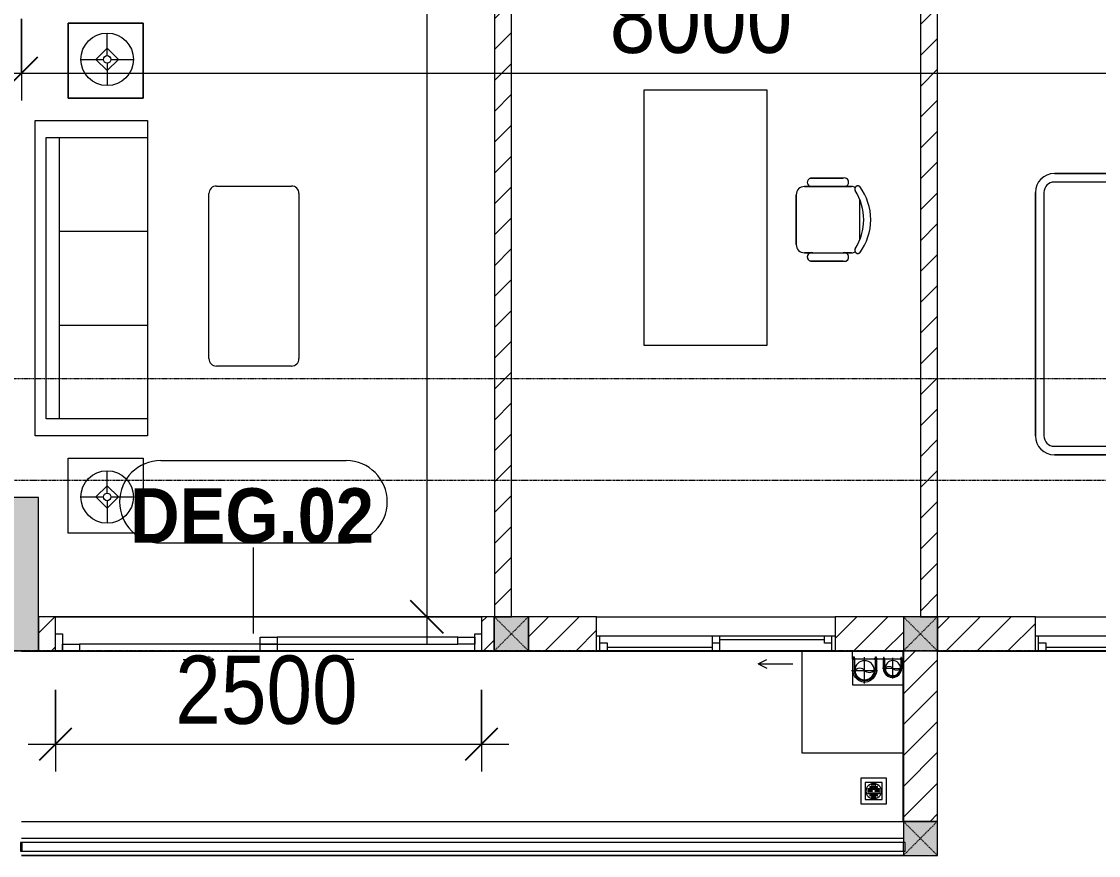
# Model space of a CAD drawing. Header units: millimetres. Extents: x 962 to 239635, y -15958 to 82755.
# Drawn here: x 131004 to 137323, y 23337 to 28228 of the extents above; entities that cross this region are included whole.
import ezdxf

# ---------------------------------------------------------------- set-up
doc = ezdxf.new("R2010")
doc.units = ezdxf.units.MM
for name, pattern in [('Dash', [6, 3, -3]), ('Dash Dot 3_16_', [7.9375, 4.7625, -1.5875, 0, -1.5875]), ('Grid Line', [22.225, 12.7, -3.175, 3.175, -3.175]), ('IMPORT-CENTER _2_', [40.64, 25.4, -5.08, 5.08, -5.08])]:
    doc.linetypes.add(name, pattern=pattern)
for name, color, linetype, lineweight in [('0-1', 7, 'Continuous', 5), ('A-ANNO-DIMS', 211, 'Continuous', 9), ('A-ANNO-DIMS-160', 211, 'Continuous', 9), ('A-DOOR', 31, 'Continuous', 9), ('A-DOOR-FRAM', 31, 'Continuous', 9), ('A-DOOR-HDLN', 31, 'Dash', 9), ('A-DOOR-IDEN', 31, 'Continuous', 9), ('A-FLOR-1', 250, 'Continuous', 9), ('A-FLOR-2', 9, 'Continuous', 9), ('A-FLOR-HRAL', 11, 'Continuous', 9), ('A-GLAZ', 151, 'Continuous', 9), ('A-WALL', 113, 'Continuous', 9), ('A-WALL-1', 253, 'Continuous', 18), ('A-WALL-3', 113, 'Continuous', 18), ('A-WALL-PATT-1', 10, 'Continuous', 9), ('A-WALL-PATT-2', 111, 'Continuous', 9), ('G-ANNO-SYMB-1', 111, 'Dash Dot 3_16_', 18), ('G-IMPT', 8, 'Continuous', 9), ('G-IMPT-1', 254, 'Continuous', 9), ('G-IMPT-2', 8, 'IMPORT-CENTER _2_', 9), ('I-FURN', 30, 'Continuous', 9), ('I-FURN-1', 254, 'Continuous', 9), ('M-EQPM', 50, 'Continuous', 9), ('S-COLS', 52, 'Continuous', 9), ('S-COLS-1', 52, 'Continuous', 5), ('S-COLS-2', 7, 'Continuous', 18), ('S-COLS-5', 52, 'Dash', 9), ('S-COLS-6', 52, 'Continuous', 18), ('S-COLS-HDLN', 52, 'Dash', 9), ('S-GRID-1', 1, 'Grid Line', 9)]:
    doc.layers.add(name, color=color, linetype=linetype, lineweight=lineweight)
doc.styles.add('Arial_B_6', font='arialbd_0.ttf', dxfattribs={"width": 0.9, "height": 320})
doc.styles.add('UTM Avo', font='UTM Avo.ttf', dxfattribs={"width": 0.9, "height": 400})
doc.dimstyles.new('1_Dim_chi_tiet_2_5', dxfattribs={"dimscale": 304.8, "dimtxt": 399.720379, "dimasz": 0.629921, "dimexe": 0.524934, "dimexo": 0.0625, "dimgap": 0.052493, "dimtad": 1, "dimdec": 0, "dimrnd": 5, "dimzin": 0, "dimdsep": 46, "dimtxsty": 'UTM Avo', "dimblk1": 'OBLIQUE', "dimblk2": 'OBLIQUE', "dimsah": 1, "dimcen": 0.09, "dimdle": 0.524934, "dimazin": 0, "dimtfac": 1, "dimtdec": 4, "dimtix": 1, "dimtmove": 0, "dimatfit": 3, "dimfxl": 1.049869, "dimfxlon": 1, "dimtvp": 1, "dimtolj": 1, "dimtzin": 0, "dimarcsym": 2})
doc.dimstyles.new('1_Dim_chi_tiet_2_5_1', dxfattribs={"dimscale": 304.8, "dimtxt": 399.720379, "dimasz": 0.629921, "dimexe": 0.524934, "dimexo": 0.0625, "dimgap": 0.052493, "dimtad": 1, "dimdec": 0, "dimrnd": 5, "dimzin": 0, "dimdsep": 46, "dimtxsty": 'UTM Avo', "dimblk1": 'OBLIQUE', "dimblk2": 'OBLIQUE', "dimsah": 1, "dimcen": 0.09, "dimdle": 0.524934, "dimazin": 0, "dimtfac": 1, "dimtdec": 4, "dimtix": 1, "dimtmove": 0, "dimatfit": 3, "dimfxl": 1.049869, "dimfxlon": 1, "dimtvp": 1, "dimtolj": 1, "dimtzin": 0, "dimarcsym": 2})
pattern_1 = [(45, (0, 0), (-90.50967, 90.50967), [])]
pattern_2 = [(45, (61750.9, 0), (-90.50967, 90.50967), [])]

# ---------------------------------------------------------------- blocks, each defined once
blk = doc.blocks.new('NCV_TKTC_KET CAU_rvt-1-TKCS_MB TẦNG 2')
at = {"layer": 'S-COLS-1'}
blk.add_hatch(color=256, dxfattribs=at).paths.add_polyline_path([(69352.6, 24536.9), (69352.6, 25436.9), (68952.6, 25436.9), (68952.6, 24536.9)])
at = {"layer": 'A-FLOR-1'}
for p, q in [((69252.6, 24535.3), (73833.2, 24535.3)), ((73833.2, 24535.3), (74427.6, 24535.3)), ((74627.6, 24535.3), (77102.6, 24535.3)), ((69252.6, 23336.9), (74427.6, 23336.9))]:
    blk.add_line(p, q, dxfattribs=at)
at = {"layer": 'S-COLS-2'}
for p, q in [((69352.6, 25436.9), (68952.6, 25436.9)), ((69352.6, 24536.9), (69352.6, 25436.9)), ((68952.6, 24536.9), (69352.6, 24536.9))]:
    blk.add_line(p, q, dxfattribs=at)
blk = doc.blocks.new('GIUONG NGU-2TAB-1600x2000 - GIUONG NGU-2TAB-1600x2000-V20-TKCS_MB TẦNG 2')
at = {"layer": 'I-FURN-1'}
for p, q in [((569.6, 2050), (1997.1, 2050)), ((1997.1, 2050), (569.6, 2050)), ((1997.1, 2000), (569.6, 2000)), ((458.5, 50), (458.5, 1938.9)), ((458.5, 1938.9), (458.5, 50)), ((508.5, 1938.9), (508.5, 100)), ((2058.2, 100), (2058.2, 1938.9)), ((2108.2, 1938.9), (2108.2, 50)), ((2108.2, 50), (2108.2, 1938.9)), ((8.5, 175), (8.5, 450.3)), ((8.5, 450.3), (458.5, 450.3)), ((8.5, 450.3), (458.5, 450.3)), ((8.5, 175), (8.5, 450.3)), ((458.5, 450.3), (458.5, 50)), ((458.5, 450.3), (458.5, 50)), ((2108.2, 50), (2108.2, 450.3)), ((2108.2, 450.3), (2558.2, 450.3)), ((2108.2, 450.3), (2108.2, 50)), ((2558.2, 450.3), (2108.2, 450.3)), ((2558.2, 450.3), (2558.2, 50)), ((2558.2, 50), (2558.2, 450.3)), ((233.5, 86.8), (233.5, 413.5)), ((2333.2, 86.8), (2333.2, 413.5)), ((120.2, 250.2), (346.8, 250.2)), ((2446.5, 250.2), (2219.8, 250.2)), ((508.5, 100), (2058.2, 100)), ((458.5, 50), (208.5, 50)), ((208.5, 50), (458.5, 50)), ((458.5, 50), (208.5, 50)), ((2108.2, 50), (458.5, 50)), ((458.5, 50), (458.5, 0)), ((458.5, 0), (458.5, 50)), ((458.5, 50), (2108.2, 50)), ((458.5, 50), (2108.2, 50)), ((2558.2, 50), (2108.2, 50)), ((2108.2, 50), (2558.2, 50)), ((2108.2, 0), (2108.2, 50)), ((2108.2, 50), (2108.2, 0)), ((2108.2, 50), (2558.2, 50)), ((2558.2, 50), (2558.2, 0))]:
    blk.add_line(p, q, dxfattribs=at)
blk.add_circle((2333.2, 250.2), 150.7, dxfattribs=at)
for centre, radius, start, end in [((569.6, 1938.9), 111.1, 90, 180), ((569.6, 1938.9), 111.1, 90, 180), ((1997.1, 1938.9), 111.1, 0, 90), ((1997.1, 1938.9), 111.1, 360, 90), ((569.6, 1938.9), 61.1, 90, 180), ((1997.1, 1938.9), 61.1, 360, 90), ((233.5, 250.2), 150.7, 0, 210.3773), ((233.5, 250.2), 150.7, 260.27589, 0)]:
    blk.add_arc(centre, radius, start, end, dxfattribs=at)
blk = doc.blocks.new('LOBBY_SOFA_1 - LOBBY_SOFA_1-901197-TKCS_MB TẦNG 2')
at = {"layer": 'I-FURN'}
for p, q in [((-2128.3, 1548.5), (-1160.3, 1548.5)), ((-2172.3, 1064.5), (-2172.3, 1504.5)), ((-1116.3, 1504.5), (-1116.3, 1064.5)), ((-1160.3, 1020.5), (-2128.3, 1020.5)), ((-2688.2, 633.5), (-3128.2, 633.5)), ((-3128.2, 633.5), (-3128.2, 193.5)), ((-2688.2, 193.5), (-2688.2, 633.5)), ((-2556, 660), (-708, 660)), ((-2556, 0), (-2556, 660)), ((-2457, 66), (-2457, 660)), ((-1907, 143), (-1907, 660)), ((-1357, 143), (-1357, 660)), ((-807, 660), (-807, 66)), ((-708, 660), (-708, 0)), ((-575.9, 633.5), (-135.9, 633.5)), ((-575.9, 193.5), (-575.9, 633.5)), ((-135.9, 633.5), (-135.9, 193.5)), ((-2915.4, 445), (-2915.4, 577)), ((-348.6, 445), (-348.6, 577)), ((-2981.4, 423), (-2915.4, 489)), ((-2915.4, 489), (-2849.4, 423)), ((-348.6, 489), (-414.6, 423)), ((-282.6, 423), (-348.6, 489)), ((-2937.4, 423), (-3069.4, 423)), ((-2915.4, 357), (-2981.4, 423)), ((-2849.4, 423), (-2915.4, 357)), ((-2915.4, 269), (-2915.4, 401)), ((-2893.4, 423), (-2761.4, 423)), ((-370.6, 423), (-502.6, 423)), ((-414.6, 423), (-348.6, 357)), ((-348.6, 357), (-282.6, 423)), ((-348.6, 269), (-348.6, 401)), ((-326.6, 423), (-194.6, 423)), ((-3128.2, 193.5), (-2688.2, 193.5)), ((-135.9, 193.5), (-575.9, 193.5)), ((-807, 143), (-2457, 143)), ((-807, 66), (-2457, 66)), ((-708, 0), (-2556, 0))]:
    blk.add_line(p, q, dxfattribs=at)
for centre, radius in [((-2915.4, 423), 154), ((-348.6, 423), 154), ((-2915.4, 423), 22), ((-348.6, 423), 22)]:
    blk.add_circle(centre, radius, dxfattribs=at)
for centre, start, end in [((-2128.3, 1504.5), 90, 180), ((-1160.3, 1504.5), 0, 90), ((-2128.3, 1064.5), 180, 270), ((-1160.3, 1064.5), 270, 0)]:
    blk.add_arc(centre, 44, start, end, dxfattribs=at)
at = {"layer": 'I-FURN-1'}
for p, q in [((-2128.3, 1548.5), (-1160.3, 1548.5)), ((-2172.3, 1064.5), (-2172.3, 1504.5)), ((-1116.3, 1504.5), (-1116.3, 1064.5)), ((-1160.3, 1020.5), (-2128.3, 1020.5)), ((-3128.2, 633.5), (-2688.2, 633.5)), ((-3128.2, 193.5), (-3128.2, 633.5)), ((-2688.2, 633.5), (-2688.2, 193.5)), ((-2556, 660), (-708, 660)), ((-2556, 0), (-2556, 660)), ((-708, 660), (-708, 0)), ((-575.9, 633.5), (-135.9, 633.5)), ((-575.9, 193.5), (-575.9, 633.5)), ((-135.9, 633.5), (-135.9, 193.5)), ((-2688.2, 193.5), (-3128.2, 193.5)), ((-135.9, 193.5), (-575.9, 193.5)), ((-708, 0), (-2556, 0))]:
    blk.add_line(p, q, dxfattribs=at)
for centre, start, end in [((-2128.3, 1504.5), 90, 180), ((-1160.3, 1504.5), 0, 90), ((-2128.3, 1064.5), 180, 270), ((-1160.3, 1064.5), 270, 0)]:
    blk.add_arc(centre, 44, start, end, dxfattribs=at)
blk = doc.blocks.new('BAN LV A - BAN LV A_dwg_ban hoc2-348006-TKCS_MB TẦNG 2')
at = {"layer": 'I-FURN'}
for p, q in [((-194.4, 388.8), (-194.4, 113.4)), ((145.8, 437.4), (-145.8, 437.4)), ((194.4, 113.4), (194.4, 388.8)), ((-243, 354.4), (-243, 162)), ((194.4, 351.4), (194.4, 150.8)), ((243.7, 162), (243.7, 354.4)), ((-120.5, 64.8), (120.5, 64.8))]:
    blk.add_line(p, q, dxfattribs=at)
at = {"layer": 'I-FURN', "flags": 128}
blk.add_lwpolyline([(-737.8, 610.5), (-737.8, 1330.5), (-154.9, 1330.5), (762.2, 1330.5), (762.2, 610.5)], close=True, dxfattribs=at)
at = {"layer": 'I-FURN'}
for centre, radius, start, end in [((-145.8, 388.8), 48.6, 90, 180), ((145.8, 388.8), 48.6, 360, 90), ((-218.7, 347.3), 25.3, 343.7398, 163.7398), ((219.4, 347.3), 25.3, 16.2602, 170.70537), ((-218.7, 154.9), 25.3, 163.7398, 16.2602), ((219.4, 154.9), 25.3, 189.29463, 16.2602), ((-180.2, 75.4), 17.8, 57.97259, 216.69006), ((-145.8, 113.4), 48.6, 180, 207.58444), ((0, 324), 324, 233.1301, 306.8699), ((0, 359.3), 318.2, 237.57575, 302.42425), ((180.2, 75.4), 17.8, 323.30994, 122.02741), ((145.8, 113.4), 48.6, 332.41556, 0)]:
    blk.add_arc(centre, radius, start, end, dxfattribs=at)
blk = doc.blocks.new('BAN LV A - BAN LV A_dwg-348005-TKCS_MB TẦNG 2')
at = {"extrusion": (0, 0, -1), "zscale": -1, "rotation": 180}
blk.add_blockref('BAN LV A - BAN LV A_dwg_ban hoc2-348006-TKCS_MB TẦNG 2', (-729, 1383.7), dxfattribs=at)
blk = doc.blocks.new('BAN LV A - BAN LV A-401069-TKCS_MB TẦNG 2')
at = {"layer": 'I-FURN-1'}
for p, q in [((-8.8, -53.2), (1491.2, -53.2)), ((-8.8, -773.2), (-8.8, -53.2)), ((1491.2, -53.2), (1491.2, -773.2)), ((1491.2, -773.2), (-8.8, -773.2)), ((583.2, -946.3), (874.8, -946.3)), ((534.6, -1029.3), (534.6, -994.9)), ((923.4, -994.9), (923.4, -1032.3)), ((486, -1221.7), (486, -1029.3)), ((972.7, -1029.3), (972.7, -1221.7)), ((534.6, -1270.3), (534.6, -1235.9)), ((923.4, -1232.9), (923.4, -1270.3))]:
    blk.add_line(p, q, dxfattribs=at)
for centre, radius, start, end in [((583.2, -994.9), 48.6, 90, 180), ((874.8, -994.9), 48.6, 0, 90), ((510.3, -1036.4), 25.3, 16.2602, 163.7398), ((948.4, -1036.4), 25.3, 16.2602, 170.70537), ((510.3, -1228.8), 25.3, 163.7398, 343.7398), ((948.4, -1228.8), 25.3, 189.29463, 16.2602), ((548.9, -1308.3), 17.8, 119.40397, 216.69006), ((583.2, -1270.3), 48.6, 180, 207.58444), ((729, -1059.7), 324, 233.1301, 306.8699), ((874.8, -1270.3), 48.6, 332.41556, 0), ((909.2, -1308.3), 17.8, 323.30994, 60.59603)]:
    blk.add_arc(centre, radius, start, end, dxfattribs=at)
at = {"extrusion": (0, 0, -1), "zscale": -1, "rotation": 180}
blk.add_blockref('BAN LV A - BAN LV A_dwg-348005-TKCS_MB TẦNG 2', (0, 0), dxfattribs=at)
blk = doc.blocks.new('MAY GIAT - MAY GIAT_dwg-V27-TKCS_MB TẦNG 2')
at = {"layer": 'G-IMPT-1', "flags": 128}
blk.add_lwpolyline([(5, 596.6), (5, 2.3), (604.6, 2.3)], dxfattribs=at)
blk = doc.blocks.new('MAY GIAT - MAY GIAT-V28-TKCS_MB TẦNG 2')
at = {"layer": 'I-FURN-1'}
for p, q in [((5, -2.3), (604.6, -2.3)), ((5, -596.6), (5, -2.3))]:
    blk.add_line(p, q, dxfattribs=at)
at = {"extrusion": (0, 0, -1), "zscale": -1, "rotation": 180}
blk.add_blockref('MAY GIAT - MAY GIAT_dwg-V27-TKCS_MB TẦNG 2', (0, 0), dxfattribs=at)
blk = doc.blocks.new('NCV_TKTC_TANG 2_rvt-1-TKCS_MB TẦNG 2')
at = {"layer": 'A-WALL-PATT-1'}
h = blk.add_hatch(dxfattribs=at)
h.set_pattern_fill('FP_1', color=256, style=0, pattern_type=2)
h.set_pattern_definition(pattern_1)
h.paths.add_polyline_path([(74527.6, 24736.9), (74627.6, 24736.9), (74627.6, 28836.9), (74527.6, 28836.9), (74527.6, 25733.6)])
h.paths.add_polyline_path([(74527.6, 29036.9), (74627.6, 29036.9), (74627.6, 29786.9), (74527.6, 29786.9), (74527.6, 29536.9)])
h.paths.add_polyline_path([(74627.6, 30686.9), (74627.6, 31136.9), (74527.6, 31136.9), (74527.6, 30686.9)])
h = blk.add_hatch(dxfattribs=at)
h.set_pattern_fill('FP_1', color=256, style=0, pattern_type=2)
h.set_pattern_definition(pattern_1)
h.paths.add_polyline_path([(72127.6, 24737.4), (72127.6, 28836.9), (72027.6, 28836.9), (72027.6, 24737.4)])
h.paths.add_polyline_path([(72027.6, 29036.9), (72127.6, 29036.9), (72127.6, 29536.9), (72027.6, 29536.9)])
at = {"layer": 'A-FLOR-2'}
for p, q in [((69452.6, 24736.9), (71952.6, 24736.9)), ((71952.6, 24736.9), (69452.6, 24736.9)), ((70752.6, 24536.9), (71912.6, 24536.9)), ((74427.1, 23937.3), (74427.1, 24536.9)), ((74427.1, 23536.9), (74427.1, 23937.3)), ((69252.6, 23536.9), (74427.1, 23536.9))]:
    blk.add_line(p, q, dxfattribs=at)
at = {"layer": 'A-WALL-1'}
for p, q in [((72027.6, 28836.9), (72027.6, 24737.4)), ((72127.6, 24737.4), (72127.6, 28836.9)), ((74527.6, 28836.9), (74527.6, 24736.9)), ((74627.6, 24736.9), (74627.6, 28836.9)), ((72027.6, 24737.4), (72127.6, 24737.4)), ((74527.6, 24736.9), (74627.6, 24736.9))]:
    blk.add_line(p, q, dxfattribs=at)
at = {"layer": 'I-FURN-1'}
for name, p, rotation in [('LOBBY_SOFA_1 - LOBBY_SOFA_1-901197-TKCS_MB TẦNG 2', (69332.6, 25090.9), 269.9999999999995), ('BAN LV A - BAN LV A-401069-TKCS_MB TẦNG 2', (72852.6, 26336.9), 89.9999999999997), ('GIUONG NGU-2TAB-1600x2000 - GIUONG NGU-2TAB-1600x2000-V20-TKCS_MB TẦNG 2', (77252.6, 25228.4), 89.99999999999885), ('MAY GIAT - MAY GIAT-V28-TKCS_MB TẦNG 2', (73830.9, 23932.4), 89.9999999999997)]:
    blk.add_blockref(name, p, dxfattribs=dict(at, rotation=rotation))
blk = doc.blocks.new('1_FAMILY RVT - W01-WxH 1400x1400xmm-411185-TKCS_MB TẦNG 2')
at = {"layer": 'A-GLAZ'}
for p, q in [((-700, 103.81), (700, 103.81)), ((-700, -96.19), (-700, 103.81)), ((700, 103.81), (700, -96.19)), ((-700, -7.29), (-680.95, -7.29)), ((-680.95, -7.29), (-22.225, -7.29)), ((-680.95, -96.19), (-680.95, -7.29)), ((-636.5, -51.74), (-680.95, -51.74)), ((-636.5, -96.19), (-636.5, -51.74)), ((-22.225, -7.29), (22.225, -7.29)), ((-22.225, -7.29), (-22.225, -96.19)), ((22.225, -51.74), (-22.225, -51.74)), ((22.225, -7.29), (636.5, -7.29)), ((22.225, -96.19), (22.225, -7.29)), ((22.225, -29.515), (636.5, -29.515)), ((636.5, -7.29), (700, -7.29)), ((636.5, -51.74), (636.5, -7.29)), ((680.95, -51.74), (636.5, -51.74)), ((680.95, -96.19), (680.95, -7.29)), ((700, -96.19), (-700, -96.19)), ((-700, -96.19), (-636.5, -96.19)), ((-636.5, -73.965), (-22.225, -73.965)), ((-636.5, -96.19), (-22.225, -96.19)), ((-22.225, -96.19), (22.225, -96.19)), ((22.225, -96.19), (680.95, -96.19)), ((680.95, -96.19), (700, -96.19)), ((248.4, -172.39), (299.2, -146.99)), ((248.4, -172.39), (299.2, -197.79)), ((248.4, -172.39), (451.6, -172.39))]:
    blk.add_line(p, q, dxfattribs=at)
blk = doc.blocks.new('DEG_02-DEG_03 - DEG_02-2500x2400mm-CỬA ĐI 02 CÁNH TRƯỢT-841416-TKCS_MB TẦNG 2')
at = {"layer": 'A-DOOR'}
for p, q in [((-1210, -100), (-1210, -60)), ((-1210, -60), (-1110, -60)), ((-1110, -60), (-1110, -100)), ((-50, -60), (-1110, -60)), ((-50, -60), (-50, -20)), ((-50, -20), (50, -20)), ((50, -60), (-50, -60)), ((-50, -100), (-50, -60)), ((-50, -60), (50, -60)), ((50, -20), (50, -60)), ((1110, -20), (50, -20)), ((50, -60), (1110, -60)), ((50, -60), (50, -100)), ((1110, -60), (1110, -20)), ((1110, -20), (1210, -20)), ((1210, -60), (1110, -60)), ((1210, -20), (1210, -60)), ((-1110, -100), (-1210, -100)), ((-1110, -100), (-50, -100)), ((50, -100), (-50, -100))]:
    blk.add_line(p, q, dxfattribs=at)
at = {"layer": 'A-DOOR-FRAM'}
for p, q in [((-1250, 0), (-1210, 0)), ((-1250, -100), (-1250, 0)), ((-1210, 0), (-1210, -100)), ((1210, -100), (1210, 0)), ((1210, 0), (1250, 0)), ((1250, 0), (1250, -100)), ((-1210, -100), (-1250, -100)), ((1250, -100), (1210, -100))]:
    blk.add_line(p, q, dxfattribs=at)
at = {"layer": 'A-DOOR-HDLN'}
for p, q in [((-500.4, -151.1), (-320.4, -151.1)), ((-320.4, -151.1), (-355, -131.1)), ((-320.4, -151.1), (-355, -171.1)), ((320.4, -151.1), (355, -131.1)), ((320.4, -151.1), (355, -171.1)), ((500.4, -151.1), (320.4, -151.1))]:
    blk.add_line(p, q, dxfattribs=at)
blk = doc.blocks.new('Railing - 50 x 10mm-1251311-TKCS_MB TẦNG 2')
at = {"layer": 'A-FLOR-HRAL'}
for p, q in [((25, 5), (-25, 5)), ((-25, 5), (-25, -5)), ((25, -5), (25, 5)), ((-25, -5), (25, -5))]:
    blk.add_line(p, q, dxfattribs=at)
blk = doc.blocks.new('Railing - Railing-1267716-TKCS_MB TẦNG 2')
at = {"layer": 'A-FLOR-HRAL'}
for p, q in [((74427.5, 23412.4), (69257.5, 23412.4)), ((69257.5, 23362.4), (74427.5, 23362.4))]:
    blk.add_line(p, q, dxfattribs=at)
at = {"rotation": 90}
for p in [(69252.5, 23387.4), (74432.5, 23387.4)]:
    blk.add_blockref('Railing - 50 x 10mm-1251311-TKCS_MB TẦNG 2', p, dxfattribs=at)
blk = doc.blocks.new('TKTC_XREF_251221_MB TANG 2-7 - TKTC_XREF_260130_MB TANG 2-5_dwg_THU NUOC - THU NUOC-444531-TKCS_MB TẦNG 1-4746804-TKCS_MB TẦNG 2')
at = {"layer": 'G-IMPT'}
for p, q in [((-23.3, 10.8), (40.9, 10.8)), ((40.9, 4.8), (-23.3, 4.8)), ((-11, 23.3), (28.5, 23.3)), ((28.5, 17.3), (-11, 17.3)), ((-1.1, 35.6), (18.5, 35.6)), ((18.5, 29.6), (-1.1, 29.6)), ((-23.3, -13.6), (40.9, -13.6)), ((40.9, -19.6), (-23.3, -19.6)), ((-11, -26.1), (28.5, -26.1)), ((28.5, -32.1), (-11, -32.1)), ((-1.1, -38.5), (18.5, -38.5)), ((18.5, -44.5), (-1.1, -44.5))]:
    blk.add_line(p, q, dxfattribs=at)
at = {"layer": 'G-IMPT', "flags": 128}
for points in [[(83.7, -79.4), (83.7, 70.6), (-66.3, 70.6), (-66.3, -79.4)], [(58.7, -54.4), (58.7, 45.6), (-41.3, 45.6), (-41.3, -54.4)]]:
    blk.add_lwpolyline(points, close=True, dxfattribs=at)
for points in [[(-23.3, -1.2), (0.7, -1.2), (0.7, -7.2), (-23.3, -7.2)], [(40.9, -7.2), (16.7, -7.2), (16.7, -1.2), (40.9, -1.2)]]:
    blk.add_lwpolyline(points, dxfattribs=at)
at = {"layer": 'G-IMPT'}
for centre, radius, start, end in [((8.7, -4.4), 45, 360, 180), ((8.7, -4.4), 45, 360, 180), ((-23.3, 7.8), 3, 90, 270), ((-11, 20.3), 3, 90, 270), ((-1.1, 32.6), 3, 90, 270), ((18.5, 32.6), 3, 270, 90), ((28.5, 20.3), 3, 270, 90), ((40.9, 7.8), 3, 270, 90), ((8.7, -4.4), 45, 180, 360), ((8.7, -4.4), 45, 180, 360), ((-23.3, -4.2), 3, 90, 270), ((-23.3, -16.6), 3, 90, 270), ((-11, -29.1), 3, 90, 270), ((-1.1, -41.5), 3, 90, 270), ((18.5, -41.5), 3, 270, 90), ((28.5, -29.1), 3, 270, 90), ((40.9, -4.2), 3, 270, 90), ((40.9, -16.6), 3, 270, 90)]:
    blk.add_arc(centre, radius, start, end, dxfattribs=at)
blk = doc.blocks.new('TKTC_XREF_251221_MB TANG 2-7 - TKTC_XREF_260130_MB TANG 2-5_dwg_$cc-4746805-TKCS_MB TẦNG 2')
at = {"layer": 'G-IMPT-2'}
for p, q in [((0, -0.673), (0, 0.673)), ((-0.673, 0), (0.673, 0))]:
    blk.add_line(p, q, dxfattribs=at)
at = {"layer": 'M-EQPM'}
blk.add_circle((0, 0), 0.5, dxfattribs=at)
for centre, radius, start, end in [((0, 0), 0.5, 90, 270), ((0.188, 0.25), 0.313, 126.8699, 233.1301), ((-0.188, -0.25), 0.313, 306.8699, 53.1301)]:
    blk.add_arc(centre, radius, start, end, dxfattribs=at)
blk = doc.blocks.new('TKTC_XREF_251221_MB TANG 2-7 - TKTC_XREF_260130_MB TANG 2-5_dwg_CUM U_DN100-4746799-TKCS_MB TẦNG 2')
at = {"layer": 'G-IMPT'}
blk.add_hatch(color=256, dxfattribs=at).paths.add_polyline_path([(0, 61), (15.8, 58.9), (30.5, 52.8), (43.1, 43.1), (52.8, 30.5), (58.9, 15.8), (61, 0), (58.9, -15.8), (52.8, -30.5), (43.1, -43.1), (30.5, -52.8), (15.8, -58.9), (0, -61), (0, -57), (14.8, -55.1), (28.5, -49.4), (40.3, -40.3), (49.4, -28.5), (55.1, -14.8), (57, 0), (55.1, 14.8), (49.4, 28.5), (40.3, 40.3), (28.5, 49.4), (14.8, 55.1), (0, 57)])
for p, q in [((-79.1, 66.6), (-79.1, 63.4)), ((-76.6, 66.6), (-76.6, 63.4)), ((-74.6, 66.6), (-74.6, 63.4)), ((-72.7, 69.3), (-72.7, 60.7)), ((-66.9, 67.9), (-71.7, 67.9)), ((-65, 69), (0, 69)), ((-66.9, 62.1), (-71.7, 62.1)), ((-72.7, -60.7), (-72.7, -69.3)), ((-66.9, -62.1), (-71.7, -62.1)), ((-79.1, -63.4), (-79.1, -66.6)), ((-76.6, -63.4), (-76.6, -66.6)), ((-74.6, -63.4), (-74.6, -66.6)), ((-66.9, -67.9), (-71.7, -67.9)), ((-65, -69), (0, -69))]:
    blk.add_line(p, q, dxfattribs=at)
at = {"layer": 'G-IMPT', "flags": 128}
for points in [[(-72.7, 67.6), (-78.1, 67.6), (-78.1, 62.4), (-72.7, 62.4)], [(-71.7, 59.2), (-66.9, 59.2), (-66.9, 70.8), (-71.7, 70.8)], [(-66.9, 70.8), (-66.9, 72.7), (-65, 72.7), (-65, 57.3), (-66.9, 57.3), (-66.9, 59.2)], [(-65, 61), (0, 61), (0, 57)], [(-72.7, -62.4), (-78.1, -62.4), (-78.1, -67.6), (-72.7, -67.6)], [(-71.7, -70.8), (-66.9, -70.8), (-66.9, -59.2), (-71.7, -59.2)], [(-66.9, -59.2), (-66.9, -57.3), (-65, -57.3), (-65, -72.7), (-66.9, -72.7), (-66.9, -70.8)], [(-65, -61), (0, -61), (0, -57)]]:
    blk.add_lwpolyline(points, dxfattribs=at)
at = {"layer": 'G-IMPT'}
for centre, radius, start, end in [((-78.1, 66.6), 0.96, 90, 180), ((-78.1, 63.4), 0.96, 180, 270), ((-71.1, 69.3), 1.56, 112.61986, 247.38014), ((-67.9, 65), 4.8, 143.1301, 216.8699), ((0, 0), 69, 270, 90), ((-71.1, 60.7), 1.56, 112.61986, 247.38014), ((0, 0), 61, 270, 90), ((0, 0), 57, 270, 90), ((-78.1, -63.4), 0.96, 90, 180), ((-71.1, -60.7), 1.56, 112.61986, 247.38014), ((-67.9, -65), 4.8, 143.1301, 216.8699), ((-78.1, -66.6), 0.96, 180, 270), ((-71.1, -69.3), 1.56, 112.61986, 247.38014)]:
    blk.add_arc(centre, radius, start, end, dxfattribs=at)
blk = doc.blocks.new('TKTC_XREF_251221_MB TANG 2-7 - TKTC_XREF_260130_MB TANG 2-5_dwg_$cc-4746806-TKCS_MB TẦNG 2')
at = {"layer": 'G-IMPT-2'}
for p, q in [((-0.673, 0), (0.673, 0)), ((0, -0.673), (0, 0.673))]:
    blk.add_line(p, q, dxfattribs=at)
at = {"layer": 'M-EQPM'}
blk.add_circle((0, 0), 0.5, dxfattribs=at)
for centre, radius, start, end in [((0, 0), 0.5, 90, 270), ((0.188, 0.25), 0.313, 126.8699, 233.1301), ((-0.188, -0.25), 0.313, 306.8699, 53.1301)]:
    blk.add_arc(centre, radius, start, end, dxfattribs=at)
blk = doc.blocks.new('TKTC_XREF_251221_MB TANG 2-7 - TKTC_XREF_260130_MB TANG 2-5_dwg_CUM U_DN100-4746796-TKCS_MB TẦNG 2')
at = {"layer": 'G-IMPT'}
blk.add_hatch(color=256, dxfattribs=at).paths.add_polyline_path([(0, 61), (0, 57), (14.8, 55.1), (28.5, 49.4), (40.3, 40.3), (49.4, 28.5), (55.1, 14.8), (57, 0), (55.1, -14.8), (49.4, -28.5), (40.3, -40.3), (28.5, -49.4), (14.8, -55.1), (0, -57), (0, -61), (15.8, -58.9), (30.5, -52.8), (43.1, -43.1), (52.8, -30.5), (58.9, -15.8), (61, 0), (58.9, 15.8), (52.8, 30.5), (43.1, 43.1), (30.5, 52.8), (15.8, 58.9)])
for p, q in [((-79.1, 66.6), (-79.1, 63.4)), ((-76.6, 66.6), (-76.6, 63.4)), ((-74.6, 66.6), (-74.6, 63.4)), ((-72.7, 69.3), (-72.7, 60.7)), ((-66.9, 67.9), (-71.7, 67.9)), ((-66.9, 62.1), (-71.7, 62.1)), ((-65, 69), (0, 69)), ((-79.1, -63.4), (-79.1, -66.6)), ((-76.6, -63.4), (-76.6, -66.6)), ((-74.6, -63.4), (-74.6, -66.6)), ((-72.7, -60.7), (-72.7, -69.3)), ((-66.9, -62.1), (-71.7, -62.1)), ((-66.9, -67.9), (-71.7, -67.9)), ((-65, -69), (0, -69))]:
    blk.add_line(p, q, dxfattribs=at)
at = {"layer": 'G-IMPT', "flags": 128}
for points in [[(-72.7, 67.6), (-78.1, 67.6), (-78.1, 62.4), (-72.7, 62.4)], [(-71.7, 59.2), (-66.9, 59.2), (-66.9, 70.8), (-71.7, 70.8)], [(-66.9, 70.8), (-66.9, 72.7), (-65, 72.7), (-65, 57.3), (-66.9, 57.3), (-66.9, 59.2)], [(-65, 61), (0, 61), (0, 57)], [(-72.7, -62.4), (-78.1, -62.4), (-78.1, -67.6), (-72.7, -67.6)], [(-71.7, -70.8), (-66.9, -70.8), (-66.9, -59.2), (-71.7, -59.2)], [(-66.9, -59.2), (-66.9, -57.3), (-65, -57.3), (-65, -72.7), (-66.9, -72.7), (-66.9, -70.8)], [(-65, -61), (0, -61), (0, -57)]]:
    blk.add_lwpolyline(points, dxfattribs=at)
at = {"layer": 'G-IMPT'}
for centre, radius, start, end in [((-78.1, 66.6), 0.96, 90, 180), ((-78.1, 63.4), 0.96, 180, 270), ((-71.1, 69.3), 1.56, 112.61986, 247.38014), ((-67.9, 65), 4.8, 143.1301, 216.8699), ((-71.1, 60.7), 1.56, 112.61986, 247.38014), ((0, 0), 69, 270, 90), ((0, 0), 61, 270, 90), ((0, 0), 57, 270, 90), ((-78.1, -63.4), 0.96, 90, 180), ((-78.1, -66.6), 0.96, 180, 270), ((-71.1, -60.7), 1.56, 112.61986, 247.38014), ((-67.9, -65), 4.8, 143.1301, 216.8699), ((-71.1, -69.3), 1.56, 112.61986, 247.38014)]:
    blk.add_arc(centre, radius, start, end, dxfattribs=at)
blk = doc.blocks.new('TKTC_XREF_251221_MB TANG 2-7 - TKTC_XREF_251221_MB TANG 2-7-2039446-TKCS_MB TẦNG 2')
at = {"layer": 'M-EQPM'}
for p, q in [((40475.8, 7250.7), (40476.1, 7300)), ((40775, 7250.7), (40475.8, 7250.7)), ((40775, 7250.5), (40476, 7250.5)), ((40476, 7250.5), (40476, 7100.9)), ((40476, 7100.9), (40775, 7100.9))]:
    blk.add_line(p, q, dxfattribs=at)
at = {"extrusion": (0, 0, -1)}
for name, p, xscale, yscale, zscale, rotation in [('TKTC_XREF_251221_MB TANG 2-7 - TKTC_XREF_260130_MB TANG 2-5_dwg_$cc-4746805-TKCS_MB TẦNG 2', (-40547.5, 7185.6), 113.7150000000073, 113.7150000000073, -113.7150000000073, 89.99900866374671), ('TKTC_XREF_251221_MB TANG 2-7 - TKTC_XREF_260130_MB TANG 2-5_dwg_CUM U_DN100-4746799-TKCS_MB TẦNG 2', (-40548.4, 7185.6), 0.9975000000000007, 0.9975000000000007, -0.9975000000000008, 270.0009913382951), ('TKTC_XREF_251221_MB TANG 2-7 - TKTC_XREF_260130_MB TANG 2-5_dwg_$cc-4746806-TKCS_MB TẦNG 2', (-40713.5, 7197.7), 90.00000000005114, 90.00000000005114, -90.00000000005114, 90.30471752172576)]:
    blk.add_blockref(name, p, dxfattribs=dict(at, xscale=xscale, yscale=yscale, zscale=zscale, rotation=rotation))
at = {"xscale": 0.7894736842105242, "yscale": 0.7894736842105242, "zscale": 0.7894736842105242, "rotation": 270.0693092566554}
blk.add_blockref('TKTC_XREF_251221_MB TANG 2-7 - TKTC_XREF_260130_MB TANG 2-5_dwg_CUM U_DN100-4746796-TKCS_MB TẦNG 2', (40711.7, 7199.3), dxfattribs=at)
blk.add_blockref('TKTC_XREF_251221_MB TANG 2-7 - TKTC_XREF_260130_MB TANG 2-5_dwg_THU NUOC - THU NUOC-444531-TKCS_MB TẦNG 1-4746804-TKCS_MB TẦNG 2', (40592.1, 6481.8))
blk = doc.blocks.new('G1_SOF - BO TRU - 200x200-3052400-TKCS_MB TẦNG 2')
at = {"layer": 'S-COLS-HDLN'}
for p, q in [((-100, 100), (100, -100)), ((100, 100), (-100, -100))]:
    blk.add_line(p, q, dxfattribs=at)
blk = doc.blocks.new('DIMBLOCK126-TKCS_MB TẦNG 2')
at = {"layer": 'A-ANNO-DIMS-160'}
for p, q in [((131203.5, 24309.3), (131203.5, 23829.3)), ((131203.5, 23989.3), (131203.5, 24309.3)), ((133703.5, 24309.3), (133703.5, 23829.3)), ((133703.5, 23989.3), (133703.5, 24309.3)), ((131043.5, 23989.3), (133863.5, 23989.3))]:
    blk.add_line(p, q, dxfattribs=at)
at = {"layer": 'A-ANNO-DIMS-160', "lineweight": 25}
for p, q in [((131203.5, 23989.3), (131299.5, 24085.3)), ((133703.5, 23989.3), (133799.5, 24085.3)), ((131203.5, 23989.3), (131107.5, 23893.3)), ((133703.5, 23989.3), (133607.5, 23893.3))]:
    blk.add_line(p, q, dxfattribs=at)
at = {"layer": 'A-ANNO-DIMS-160', "color": 0, "insert": (131905.7, 24509), "char_height": 400, "width": 1314.636, "attachment_point": 1, "line_spacing_factor": 1.110334, "style": 'UTM Avo'}
blk.add_mtext('2500', dxfattribs=at)
blk = doc.blocks.new('_Oblique')
at = {"color": 0, "linetype": 'ByBlock', "lineweight": -2}
blk.add_line((-0.5, -0.5), (0.5, 0.5), dxfattribs=at)
blk = doc.blocks.new('STN_Door Tag - STN_Door Tag-1788670-TKCS_MB TẦNG 2')
at = {"layer": 'A-DOOR-IDEN'}
for p, q in [((-3.37, 1.495), (3.431, 1.495)), ((-3.37, -1.524), (3.431, -1.524))]:
    blk.add_line(p, q, dxfattribs=at)
for centre, start, end in [((-3.37, -0.015), 90, 270), ((3.431, -0.015), 270, 90)]:
    blk.add_arc(centre, 1.509, start, end, dxfattribs=at)
blk = doc.blocks.new('DIMBLOCK280-TKCS_MB TẦNG 2')
at = {"layer": 'A-ANNO-DIMS-160'}
for p, q in [((131003.5, 28244.6), (131003.5, 27764.6)), ((131003.5, 27924.6), (131003.5, 28244.6)), ((139003.5, 28244.6), (139003.5, 27764.6)), ((139003.5, 27924.6), (139003.5, 28244.6)), ((130843.5, 27924.6), (139163.5, 27924.6))]:
    blk.add_line(p, q, dxfattribs=at)
at = {"layer": 'A-ANNO-DIMS-160', "lineweight": 25}
for p, q in [((131003.5, 27924.6), (131099.5, 28020.6)), ((139003.5, 27924.6), (139099.5, 28020.6)), ((131003.5, 27924.6), (130907.5, 27828.6)), ((139003.5, 27924.6), (138907.5, 27828.6))]:
    blk.add_line(p, q, dxfattribs=at)
at = {"layer": 'A-ANNO-DIMS-160', "color": 0, "insert": (134455.7, 28444.2), "char_height": 400, "width": 1314.636, "attachment_point": 1, "line_spacing_factor": 1.110334, "style": 'UTM Avo'}
blk.add_mtext('8000', dxfattribs=at)
blk = doc.blocks.new('DIMBLOCK288-TKCS_MB TẦNG 2')
at = {"layer": 'A-ANNO-DIMS-160'}
for p, q in [((133381.6, 33496.9), (133381.6, 24576.9)), ((133701.6, 33336.9), (133221.6, 33336.9)), ((133381.6, 33336.9), (133701.6, 33336.9)), ((133701.6, 24736.9), (133221.6, 24736.9)), ((133381.6, 24736.9), (133701.6, 24736.9))]:
    blk.add_line(p, q, dxfattribs=at)
at = {"layer": 'A-ANNO-DIMS-160', "lineweight": 25}
for p, q in [((133381.6, 33336.9), (133285.6, 33432.9)), ((133381.6, 33336.9), (133477.6, 33240.9)), ((133381.6, 24736.9), (133285.6, 24832.9)), ((133381.6, 24736.9), (133477.6, 24640.9))]:
    blk.add_line(p, q, dxfattribs=at)
at = {"layer": 'A-ANNO-DIMS-160', "color": 0, "insert": (132862, 28489.2), "char_height": 400, "width": 1314.636, "attachment_point": 1, "rotation": 90, "line_spacing_factor": 1.110334, "style": 'UTM Avo'}
blk.add_mtext('8600', dxfattribs=at)

msp = doc.modelspace()

# ---------------------------------------------------------------- hatches: boundary and pattern name
at = {"layer": 'A-WALL-PATT-2'}
h = msp.add_hatch(dxfattribs=at)
h.set_pattern_fill('FP_1', color=256, style=0, pattern_type=2)
h.set_pattern_definition(pattern_2)
h.paths.add_polyline_path([(136178.5, 24536.9), (136178.5, 24736.9), (135778.5, 24736.9), (135778.5, 24536.9), (136001.1, 24536.9)])
h.paths.add_polyline_path([(133778.4, 24536.9), (133778.4, 24736.9), (133703.5, 24736.9), (133703.5, 24536.9)])
h.paths.add_polyline_path([(133978.4, 24536.9), (134378.5, 24536.9), (134378.5, 24736.9), (133978.4, 24736.9)])
h.paths.add_polyline_path([(131203.5, 24536.9), (131203.5, 24736.9), (131103.5, 24736.9), (131103.5, 24536.9)])
h = msp.add_hatch(dxfattribs=at)
h.set_pattern_fill('FP_1', color=256, style=0, pattern_type=2)
h.set_pattern_definition(pattern_2)
h.paths.add_polyline_path([(138353.5, 24536.9), (138828.5, 24536.9), (138828.5, 24736.9), (138353.5, 24736.9)])
h.paths.add_polyline_path([(136953.5, 24536.9), (136953.5, 24736.9), (136378.5, 24736.9), (136378.5, 24536.9), (136404.1, 24536.9)])
h = msp.add_hatch(dxfattribs=at)
h.set_pattern_fill('FP_1', color=256, style=0, pattern_type=2)
h.set_pattern_definition(pattern_2)
h.paths.add_polyline_path([(136378.5, 23536.9), (136378.5, 24536.9), (136178.5, 24536.9), (136178.5, 23536.9)])
at = {"layer": 'S-COLS-1'}
for points in [[(133978.4, 24536.9), (133978.4, 24736.9), (133778.4, 24736.9), (133778.4, 24536.9)], [(136378.5, 24536.9), (136378.5, 24736.9), (136178.5, 24736.9), (136178.5, 24536.9)], [(136378.5, 23336.9), (136378.5, 23536.9), (136178.5, 23536.9), (136178.5, 23412.4), (136188.4, 23412.4), (136188.4, 23362.4), (136178.5, 23362.4), (136178.5, 23336.9), (136188.4, 23336.9)]]:
    msp.add_hatch(color=256, dxfattribs=at).paths.add_polyline_path(points)

# ---------------------------------------------------------------- linework, layer by layer
at = {"layer": 'A-DOOR-IDEN'}
msp.add_line((132364.4, 24638), (132364.7, 25143.5), dxfattribs=at)
at = {"layer": 'A-WALL'}
for p, q in [((131203.5, 24736.9), (133703.5, 24736.9)), ((133778.4, 24536.9), (133778.4, 24736.9)), ((133978.4, 24736.9), (133978.4, 24536.9)), ((136378.5, 24736.9), (136378.5, 24536.9)), ((133663.5, 24536.9), (132503.5, 24536.9)), ((136178.5, 23536.9), (136378.5, 23536.9)), ((131003.5, 23437.4), (136178.5, 23437.4)), ((136178.5, 23337.4), (131003.5, 23337.4))]:
    msp.add_line(p, q, dxfattribs=at)
at = {"layer": 'A-WALL-3'}
for p, q in [((131203.5, 24736.9), (131103.5, 24736.9)), ((131103.5, 24736.9), (131103.5, 24536.9)), ((131203.5, 24536.9), (131203.5, 24736.9)), ((133778.4, 24736.9), (133703.5, 24736.9)), ((133703.5, 24736.9), (133703.5, 24536.9)), ((134378.5, 24736.9), (133978.4, 24736.9)), ((136178.5, 24736.9), (135778.5, 24736.9)), ((136178.5, 24736.9), (136178.5, 23536.9)), ((136953.5, 24736.9), (136378.5, 24736.9)), ((131103.5, 24536.9), (131203.5, 24536.9)), ((133703.5, 24536.9), (133778.4, 24536.9)), ((133978.4, 24536.9), (134378.5, 24536.9)), ((135778.5, 24536.9), (136378.5, 24536.9)), ((136378.5, 23536.9), (136378.5, 24536.9)), ((136378.5, 24536.9), (136953.5, 24536.9))]:
    msp.add_line(p, q, dxfattribs=at)
at = {"layer": 'G-ANNO-SYMB-1'}
msp.add_line((90498.7, 26135.3), (196677.7, 26135.3), dxfattribs=at)
at = {"layer": 'S-COLS'}
for p, q in [((133778.4, 24736.9), (133778.4, 24536.9)), ((133978.4, 24536.9), (133978.4, 24736.9)), ((136378.5, 24536.9), (136378.5, 24736.9)), ((136378.5, 23536.9), (136178.5, 23536.9))]:
    msp.add_line(p, q, dxfattribs=at)
at = {"layer": 'S-COLS-6'}
for p, q in [((133978.4, 24736.9), (133778.4, 24736.9)), ((136378.5, 24736.9), (136178.5, 24736.9)), ((136178.5, 24736.9), (136178.5, 24536.9)), ((133778.4, 24536.9), (133978.4, 24536.9)), ((136178.5, 24536.9), (136378.5, 24536.9)), ((136178.5, 23536.9), (136178.5, 23412.4)), ((136378.5, 23336.9), (136378.5, 23536.9)), ((136178.5, 23362.4), (136178.5, 23336.9)), ((136178.5, 23336.9), (136378.5, 23336.9))]:
    msp.add_line(p, q, dxfattribs=at)
at = {"layer": 'S-GRID-1'}
for p, q in [((187383.6, 25536.9), (98285.4, 25536.9)), ((189415.6, 24536.9), (96253.4, 24536.9))]:
    msp.add_line(p, q, dxfattribs=at)

# ---------------------------------------------------------------- block references
at = {"layer": '0-1'}
for name in ['NCV_TKTC_KET CAU_rvt-1-TKCS_MB TẦNG 2', 'NCV_TKTC_TANG 2_rvt-1-TKCS_MB TẦNG 2']:
    msp.add_blockref(name, (61750.9, 0), dxfattribs=at)
at = {"layer": 'A-DOOR'}
msp.add_blockref('DEG_02-DEG_03 - DEG_02-2500x2400mm-CỬA ĐI 02 CÁNH TRƯỢT-841416-TKCS_MB TẦNG 2', (132453.5, 24636.9), dxfattribs=at)
at = {"layer": 'A-DOOR-IDEN', "xscale": 159.9999999999999, "yscale": 159.9999999999999, "zscale": 159.9999999999999}
msp.add_blockref('STN_Door Tag - STN_Door Tag-1788670-TKCS_MB TẦNG 2', (132359.8, 25413.8), dxfattribs=at)
at = {"layer": 'A-FLOR-HRAL'}
msp.add_blockref('Railing - Railing-1267716-TKCS_MB TẦNG 2', (61750.9, 0), dxfattribs=at)
at = {"layer": 'A-GLAZ'}
for p in [(135078.5, 24633.1), (137653.5, 24633.1)]:
    msp.add_blockref('1_FAMILY RVT - W01-WxH 1400x1400xmm-411185-TKCS_MB TẦNG 2', p, dxfattribs=at)
at = {"layer": 'M-EQPM'}
msp.add_blockref('TKTC_XREF_251221_MB TANG 2-7 - TKTC_XREF_251221_MB TANG 2-7-2039446-TKCS_MB TẦNG 2', (95403.5, 17236.9), dxfattribs=at)
at = {"layer": 'S-COLS-5'}
for p in [(133878.4, 24636.9), (136278.5, 24636.9), (136278.5, 23436.9)]:
    msp.add_blockref('G1_SOF - BO TRU - 200x200-3052400-TKCS_MB TẦNG 2', p, dxfattribs=at)

# ---------------------------------------------------------------- texts
at = {"layer": 'A-DOOR-IDEN', "insert": (132356.6, 25328.4), "char_height": 320, "width": 1467.36, "attachment_point": 5, "line_spacing_factor": 0.936439, "style": 'Arial_B_6'}
msp.add_mtext('\\pt7.2,14.4,21.6,28.8,36,43.2,50.4,57.6,64.8,72,79.2,86.4,93.6,100.8,108,115.2,122.4,129.6,136.8,144,151.2,158.4,165.6,172.8,180,187.2,194.4,201.6,208.8,216,223.2,230.4;DEG.02', dxfattribs=at)

# ---------------------------------------------------------------- dimensions: what is measured, and where the dimension line sits
at = {"layer": 'A-ANNO-DIMS'}
dim = msp.add_linear_dim(base=(133381.6, 24736.9), p1=(133701.6, 33336.9), p2=(133701.6, 24736.9), angle=90, dimstyle='1_Dim_chi_tiet_2_5_1', override={"dimpost": '<>', "dimfxl": 8600}, dxfattribs=at)
dim.commit()
dim.dimension.update_dxf_attribs({"geometry": 'DIMBLOCK288-TKCS_MB TẦNG 2', "text_midpoint": (133158.6, 29036.9)})
for base, p1, p2, dimstyle, override, picture, middle in [((139003.5, 27924.6), (131003.5, 28244.6), (139003.5, 28244.6), '1_Dim_chi_tiet_2_5_1', {"dimpost": '<>', "dimfxl": 8000}, 'DIMBLOCK280-TKCS_MB TẦNG 2', (135003.5, 28147.6)), ((133703.5, 23989.3), (131203.5, 24309.3), (133703.5, 24309.3), '1_Dim_chi_tiet_2_5', {"dimpost": '<>', "dimfxl": 2500}, 'DIMBLOCK126-TKCS_MB TẦNG 2', (132453.5, 24212.3))]:
    dim = msp.add_linear_dim(base=base, p1=p1, p2=p2, dimstyle=dimstyle, override=override, dxfattribs=at)
    dim.commit()
    dim.dimension.update_dxf_attribs({"geometry": picture, "text_midpoint": middle})

doc.saveas('drawing.dxf')
